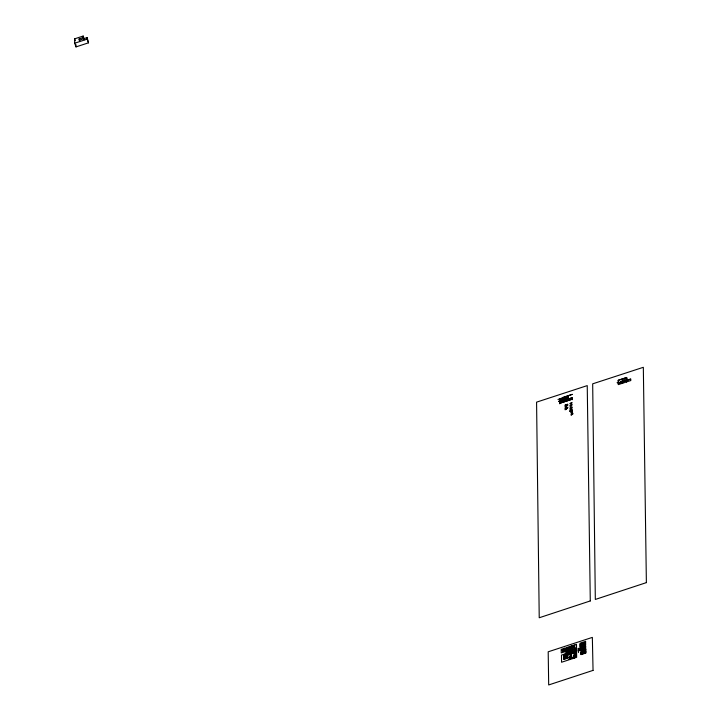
<?xml version="1.0" encoding="UTF-8"?>
<svg xmlns="http://www.w3.org/2000/svg" width="721" height="721" viewBox="0 0 721 721"><rect width="100%" height="100%" fill="white"/><g stroke="black" fill="none" stroke-linecap="round" stroke-linejoin="round"><path stroke-width="1.08" d="M584.352 648.666L584.352 648.63A8.291 2.56 -20 0 0 584.307 648.747M570.41 411.916L570.419 411.33M584.416 648.305L584.758 648.188M584.506 650.144L583.929 650.459M567.815 650.991L567.824 651.649L568.382 651.135M568.608 650.333L567.769 650.621L569.599 649.855L567.769 650.459L568.391 650.414M567.941 399.209L567.824 400.579M574.24 645.746L573.943 646.268L573.943 645.782M575.34 648.837L575.782 648.648M562.831 650.549L562.326 650.531M576.169 647.963L575.142 648.179L575.151 649.378M563.732 649.558L563.263 649.603C565.345 649.333 560.433 650.513 563.137 649.441M562.569 650L563.516 649.549M574.538 657.669L575.448 657.047L573.673 657.949M563.281 650.36L563.66 650.387M568.824 398.965L559.658 402.309M627.468 380.246L625.35 381.274L626.477 380.904M562.326 650.757L562.804 650.522M562.263 398.713L560.929 398.965L560.929 399.479L562.209 398.713M563.083 649.567L563.849 649.315L563.281 649.54M562.236 650.648L562.659 650.306M561.614 399.344L561.163 399.524M568.211 651.189L569.617 651.063L569.599 649.693L567.769 650.288L567.769 650.955L569.608 650.351M568.4 650.748L567.769 650.784L569.608 650.189L567.815 651.153L568.806 650.45M583.217 647.575L582.325 647.818L583.019 647.611M562.759 400.588L563.489 400.281M567.454 651.252L566.616 651.532L567.445 650.937M582.721 649.125L583.181 649.134M569.581 658.94L572.925 657.804M581.64 644.7L580.621 645.025L580.639 646.358L581.676 646.025M581.396 652.775L582.063 652.541M568.211 396.144L568.229 397.677L562.921 399.119L562.93 400.011L561.389 400.795L563.867 400.047M571.077 399.101L571.726 398.28L571.582 398.947M569.599 649.693L567.769 650.288M562.659 650.784L562.876 650.648M566.264 397.325L566.751 397.145M566.778 397.325L566.373 397.469M567.706 648.909L568.527 648.323C571.627 647.611 564.813 649.684 567.085 648.873L567.598 648.711L566.571 649.044M560.181 403.03L563.768 401.435M560.091 402.778L560.668 402.39M560.893 400.344L560.064 400.326L560.884 399.776L560.073 400.615L560.884 399.776M567.562 649.981L569.824 649.242M582.352 644.844L583.677 644.538M585.055 643.934L584.416 644.511L585.101 643.907M563.579 649.675L563.065 649.9M563.714 401.525L563.056 402.012M569.338 647.413L566.4 648.368L569.338 647.413L566.4 648.801L566.409 649.333L570.014 648.161L570.005 647.134L566.4 648.368M570.735 647.278L573.763 645.836L570.726 646.863M566.778 651.351L567.445 650.766M569.428 657.11L571.501 655.831M570.473 657.39L571.51 656.777M570.473 657.444L569.437 658.048L571.51 657.237L569.437 657.777M573.709 649.044L570.771 650.414M566.94 653.83L563.687 654.911L566.877 654.623L566.868 653.893L563.759 655.632L566.949 654.623M566.958 656.092L563.714 657.164L566.886 655.362L566.895 656.092L563.768 656.38L566.949 655.299M581.982 652.775L581.459 652.929M571.78 652.217L568.653 653.496L571.78 652.478M571.789 653.163L568.671 654.74L571.798 653.722L571.861 653.109M572.357 413.593L572.934 413.313L572.943 413.953M571.834 413.845L571.42 414.377M583.199 648.35L582.37 648.927M581.982 653.469L582.144 653.235M582.829 648.071L582.262 648.503L583.307 647.638L582.217 648.206M571.915 414.503L571.365 414.99M571.834 413.647L571.807 414.62L572.312 414.458L572.33 413.484L571.176 414.359M571.915 414.224L571.041 415.053M584.875 650.198L585.416 649.972M571.897 412.98L571.185 413.521M565.408 401.047L565.895 400.759L565.372 400.867M573.628 656.173L575.944 655.407L573.7 656.11L575.872 654.857L573.691 655.407L575.935 654.632M569.428 656.777L571.501 655.966L569.419 656.516L571.501 656.425M585.29 650.027L583.767 650.522M563.777 657.101L566.958 655.695M573.79 651.793L575.935 651.108M568.671 654.74L571.798 653.596L568.671 654.488M575.592 648.467L575.448 648.63M584.352 648.612L584.875 648.44A7.327 2.262 -20 0 1 584.92 648.549M581.82 653.722L581.441 654.353L581.432 653.848L581.937 654.145M582.919 644.619L582.802 645.223M583.154 644.556L582.487 644.781M567.247 400.101L567.788 399.921L567.247 400.326M581.676 644.457L580.621 644.718L581.676 644.556L581.658 646.034M581.991 652.929L581.622 653.046M575.448 657.345L573.754 657.922L574.601 657.615M83.167 36.05L83.185 37.582L79.13 38.907L79.139 40.205L87.151 37.591L88.503 42.818L76.002 46.901L74.669 43.224L74.623 38.835L83.167 36.05L84.501 39.727M74.669 43.224L87.169 39.141L87.151 37.591M557.982 399.479L572.312 394.333M559.622 399.137L568.247 396.307M618.185 380.445L618.438 380.841M560.055 399.623L561.695 398.407M563.759 400.344L564.237 398.47L563.696 400.543M567.742 397.325L565.012 398.578M565.219 398.506L567.544 397.749M560.064 400.326L560.884 400.056M563.858 399.01L567.95 397.631L567.932 396.325M562.93 399.587L563.75 399.317M559.965 400.831L558.541 401.381L560.1 401.264M562.93 399.867L563.75 399.596M626.819 378.885L622.412 380.318L622.43 381.797M561.398 401.336L561.389 400.515L562.921 400.254M622.412 380.481L622.701 381.616L630.758 378.985L630.776 380.544L618.276 384.626L618.221 380.237L626.765 377.453L626.783 378.985M618.546 382.13L617.086 382.662L618.546 382.563M622.737 380.931L620.285 381.769L619.763 382.671L630.478 379.174L630.496 380.544M563.489 400.461L562.804 400.642M622.421 381.121L619.898 382.581M561.398 401.336L571.816 397.92L571.825 399.272M571.807 398.199L569.067 399.11L569.076 399.858L571.807 398.965M567.815 399.84L566.652 400.119L567.202 399.939M571.041 398.857L571.726 398.632M618.537 383.455L623.566 381.806L618.221 383.617M564.273 401.462L565.363 401.11L565.372 400.443M566.922 400.543L567.815 400.534M563.029 402.03L563.813 400.957L563.885 401.858L559.983 403.129L560.046 398.902M571.816 399.164L571.266 399.155M619.97 383.058L621.142 383.049M559.712 403.318L572.213 399.236M567.634 404.22L565.03 405.076L565.039 406.491L565.949 406.193M567.643 404.409L565.715 405.112L567.797 404.724L567.806 405.238M571.978 404.607L569.905 405.481L571.978 404.805M569.923 406.797L572.005 406.067M565.985 409.465L565.075 409.753L565.057 407.825L565.958 407.527L565.913 409.483M569.96 410.375L572.059 409.618L569.96 410.339M569.978 411.466L572.059 410.835M569.978 411.511L572.059 410.799M571.951 412.106L571.825 413.088M572.032 413.025L572.023 412.051L571.969 413.043M573.943 645.8L573.943 646.241M582.316 643.474L583.208 643.186M581.405 643.997L581.468 644.412M583.379 643.411L582.325 643.835L583.379 643.483M585.091 643.051L584.244 643.33L585.091 643.132M582.325 644.024L583.217 643.727M582.045 644.34L583.659 643.808M582.045 644.457L583.668 643.934M585.101 643.511L584.271 643.772L585.091 643.583M580.621 645.025L581.721 644.664L581.73 645.52M583.226 644.25L582.298 644.7M570.744 648.431L573.781 647.413L573.772 647.999L573.718 647.431M581.667 644.971L580.63 645.592L581.667 645.259M582.235 644.754L583.406 644.349M585.101 643.871L584.271 644.141L584.262 642.753L585.082 642.483L585.055 644.754M567.166 650.117L570.005 649.179M583.677 644.781L582.433 645.385M584.857 644.52L584.812 644.673M582.298 645.376L583.289 645.07M580.63 645.989L581.676 645.646M582.442 645.619L583.424 645.205L583.469 645.683M582.289 645.881L583.469 645.412M582.298 645.998L582.361 644.971M566.616 651.369L567.445 651.099M566.616 651.694L567.481 651.478L567.472 650.702L567.481 651.478M567.824 651.649L569.617 651.063M578.954 649.432L581.712 648.485M582.983 648.305L583.163 648.819M568.545 653.235L571.888 652.144L571.897 652.784L568.554 653.875L568.545 653.235L568.59 653.848M568.59 653.55L571.852 652.478M578.963 650.198L581.721 649.251M563.687 655.299L566.94 654.226L563.75 654.911M571.789 652.784L568.662 653.803L571.789 652.784L571.852 652.172M568.554 654.181L571.897 653.082L571.906 653.722L568.563 654.812L568.554 654.181L568.599 654.785M568.662 654.434L571.798 653.415L568.599 654.488M563.768 656.38L566.886 655.362M575.953 652.559L573.808 653.514L575.89 652.622M581.955 650.739L583.109 650.36M585.65 649.477L584.839 649.477M582.009 650.847L583.172 650.414M585.65 649.549L583.559 650.234L583.559 650.865L585.659 650.189M583.821 650.36L585.434 649.837M583.172 650.793L582.018 651.027L582.036 650.423M581.838 651.279L582.379 651.108M584.839 650.333L585.416 650.117M581.91 651.351L583.172 651.081M583.866 650.919L585.38 650.802A4.443 1.37 -20 0 0 583.884 651.288M583.316 651.523L581.505 652.117L581.487 650.576L583.307 649.991L583.28 652.37M583.28 651.622L585.641 650.847L585.668 653.037M585.605 651.09L583.577 652.009L585.596 651.324M569.356 656.507L569.365 657.155L569.311 656.507L571.609 655.759L571.609 656.434L569.311 657.182M563.84 658.615L566.679 657.678L563.849 659.093L566.625 658.165M569.356 656.84L571.573 656.101M583.532 652.19L585.56 651.514M585.443 651.55L585.515 651.09M581.144 653.154L585.65 651.595M573.628 655.786L575.944 655.019M569.32 657.453L571.618 656.705L571.627 657.372L569.329 658.12L569.32 657.453L569.374 658.093M585.614 652.208L582.865 653.199L582.856 652.631M569.365 657.777L571.582 657.047M582.901 653.307L585.623 652.406M584.145 653.424L585.38 653.019M572.582 657.94C562.092 661.382 577.611 656.317 571.825 658.21M568.364 650.234L568.427 651.423M583.163 648.819L583.055 648.026L582.694 648.323M571.897 412.709L572.483 412.854M562.398 401.939L562.894 402.12M562.299 649.837L562.804 649.702M567.175 400.002L566.652 400.119L567.202 399.849L567.175 400.425M565.724 405.689L566.526 405.743M565.751 408.194L566.553 408.203M561.884 398.677L561.893 399.164M565.787 405.517L566.805 405.689M565.814 408.023L566.832 408.194M568.662 654.181L571.798 653.722M565.904 405.139L567.517 405.049M565.931 407.644L567.544 407.554M571.167 398.488L570.897 398.758A2.623 0.811 -20 0 1 570.699 399.001L570.608 399.101A2.199 0.676 -20 0 1 570.23 399.434M571.176 398.839L571.564 398.596M565.886 405.229L567.328 405.031L567.337 405.544M565.913 407.725L567.355 407.527L567.364 408.05M565.859 405.328L567.103 405.472M565.886 407.834L567.13 408.032M569.437 657.453L571.51 657.372M565.507 405.779L566.174 405.761L566.183 406.41M565.534 408.383L566.201 408.717M562.921 399.119L563.75 399.128M584.416 644.132L584.452 644.962L585.182 645.079L584.361 645.07M572.095 413.674L572.51 414.386M561.389 400.515L561.929 400.335M569.401 650.802L567.815 651.487L568.599 651.063M585.001 644.79L584.641 644.907M87.169 39.141L88.503 42.818M83.185 37.582L83.852 39.421M79.13 38.907L79.797 40.746M74.623 38.835L75.29 40.673M571.284 409.889L571.302 410.465M585.443 650.378L583.794 650.919M571.681 409.825L571.69 410.339M571.293 411.051L571.302 411.628M568.833 650.108L568.842 650.603M626.567 377.705L626.576 378.958L626.495 377.633L618.501 380.246L618.546 384.437M626.63 380.427L626.621 381.806M626.468 380.481L626.486 381.851M622.71 382.139L622.719 383.076M622.439 382.22L622.448 383.166M621.583 382.031L620.592 382.4M621.16 382.59L621.087 383.067M618.465 383.545L618.474 384.023M585.461 645.079L585.434 642.285L583.812 642.817L583.848 645.601M584.569 649.567L583.938 649.774M583.686 645.655L583.649 642.762L582.036 643.294L582.063 646.187M583.37 642.988L583.379 643.862M583.118 650.081L583.136 651.09M583.181 651.496L582.036 651.865M582.694 652.64L582.703 654.01M582.451 654.082L582.424 651.856L581.135 652.28L581.162 654.506M582.343 651.955L581.243 652.316M581.874 646.25L581.847 643.817L580.225 644.34L580.252 646.773M581.712 646.232L580.82 646.377M581.685 648.494L581.694 649.306M581.676 653.767L581.658 654.28M581.468 645.71L581.378 646.331M581.514 648.657L581.532 649.188M581.234 645.791L581.081 646.431M576.313 647.791L576.331 648.99M575.935 654.38L575.944 655.677M572.041 394.423L563.083 397.343M572.222 399.704L572.195 397.677L561.434 401.291L561.542 400.786M571.924 397.866L571.942 399.236L564.164 401.768L564.264 400.804M574.745 649.513L574.691 645.142L570.383 646.548L570.437 650.919M572.014 408.555L569.95 409.195M572.023 413.584L572.041 414.548M571.87 409.717L571.87 410.276M571.87 410.88L571.87 411.439M571.681 410.97L571.69 411.502M571.483 409.879L571.492 410.402M571.483 411.033L571.492 411.565M570.987 403.156L570.996 403.607M571.095 409.934L571.104 410.528M571.104 411.096L571.104 411.691M570.861 403.192L570.861 403.652M570.762 410.078L570.771 410.637M570.771 411.24L570.78 411.799M570.599 411.312L570.599 411.853M571.564 655.786L571.573 656.434M571.573 656.732L571.582 657.372M568.004 396.397L568.022 397.55M567.95 399.164L567.932 400.543M570.726 646.485L570.735 647.809M570.744 648.062L570.771 650.757M567.824 396.397L567.751 397.686M567.833 407.744L567.824 407.221L565.733 407.644M570.113 651.018L570.086 648.927L566.219 650.189L566.246 652.28M569.527 649.738L569.482 650.333M569.554 650.477L569.491 651.045M569.329 649.801L569.401 651.108M569.166 650.063L569.23 651.189M569.04 650.072L569.013 651.225M568.842 650.648L568.851 651.315M565.931 405.04L565.895 406.211M568.59 650.027L568.608 651.387M565.715 404.851L565.724 406.265M565.85 407.563L565.76 409.537M568.364 650.126L568.382 651.433M568.193 650.315L568.157 651.478M568.013 650.405L567.995 651.559M567.58 657.101L567.589 658.165M563.849 398.632L563.876 400.488M566.724 657.381L566.679 658.453M566.517 648.765L566.508 649.306M562.813 397.433L562.813 397.902M559.875 399.064L559.875 399.533M559.911 402.237L559.911 402.715M559.667 398.929L559.721 403.787M75.984 44.702L76.002 46.901M578.431 651.541L578.44 652.577M573.691 647.467L570.753 648.909M568.211 650.856L568.22 651.523M569.211 649.981L569.22 650.477M573.429 657.3L575.836 656.516L573.429 657.372M581.153 645.421L580.63 645.881L581.676 645.538L581.153 645.421M582.766 643.88L582.334 644.204L582.316 643.33L583.208 643.465L582.766 643.88M590.283 600.935L539.227 617.762L536.577 402.147L587.236 385.609L590.283 600.935M646.377 582.622L595.321 599.448L592.68 383.833L643.33 367.304L646.377 582.622M593.05 670.386L548.69 684.95L548.194 651.802L592.347 637.391L593.05 670.386M567.175 396.883L565.597 397.821L567.175 396.883M571.969 402.823L569.887 403.715L571.969 402.85M572.005 407.464L569.941 408.257L572.005 407.482M564.642 648.233L561.217 649.351L561.253 652.92L564.678 651.802L564.642 648.233M576.494 644.367L565.841 647.846L565.895 652.487L576.548 649.008L576.494 644.367M585.605 641.375L580.017 643.204L580.054 646.917L585.65 645.088L585.605 641.375M570.185 646.98L566.111 648.314L566.129 649.522L570.194 648.197L570.185 646.98M581.135 644.087L581.09 644.538L581.135 644.087M563.714 650.901L562.479 651.369L563.714 650.901M585.659 646.079L578.017 648.576L578.044 651.018L585.686 648.521L585.659 646.079M583.379 647.269L582.153 647.674L582.171 649.549L583.397 649.152L583.379 647.269M585.119 646.998L583.884 647.395L583.902 648.981L585.137 648.585L585.119 646.998M581.937 648.071L578.557 649.17L578.575 650.73L581.955 649.621L581.937 648.071M576.566 650.18L561.479 655.101L561.56 662.248L576.638 657.318L576.566 650.18M566.976 653.587L563.642 654.668L563.66 655.948L566.985 654.857L566.976 653.587M575.98 650.829L573.673 651.577L573.691 652.415L575.989 651.667L575.98 650.829M575.989 652L573.691 652.748L573.7 653.587L575.998 652.838L575.989 652M566.994 655.056L563.66 656.146L563.669 657.417L567.003 656.326L566.994 655.056M585.758 649.143L580.937 650.721L580.982 654.641L585.803 653.073L585.758 649.143M567.634 657.065L563.84 658.309L563.849 659.4L567.643 658.165L567.634 657.065M575.971 654.353L573.583 655.137L573.592 656.452L575.989 655.677L575.971 654.353"/></g></svg>
